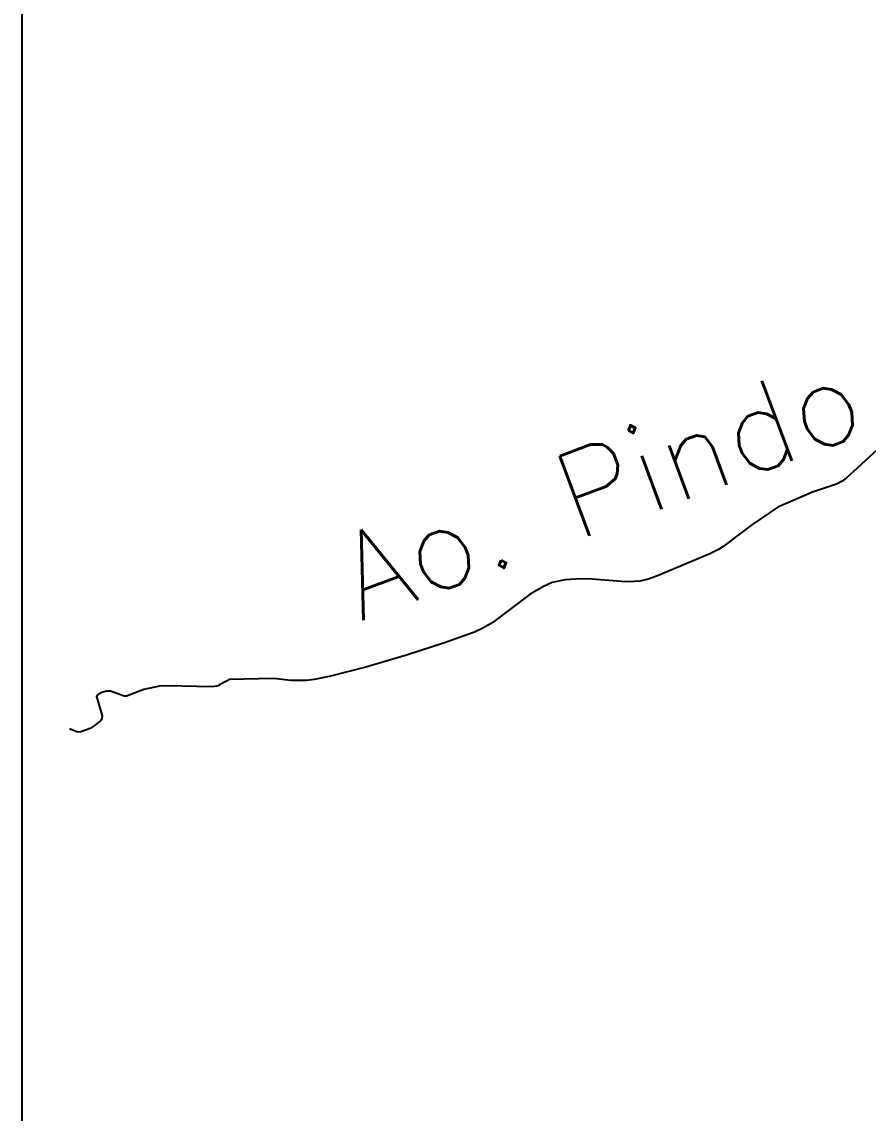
# Model space of a CAD drawing. Header units: inches. Extents: x 653559 to 669309, y 7245317 to 7256454.
# Drawn here: x 653559 to 654551, y 7251953 to 7253233 of the extents above; entities that cross this region are included whole.
import ezdxf
from ezdxf.enums import TextEntityAlignment as Align

# ---------------------------------------------------------------- set-up
doc = ezdxf.new("R2010")
doc.units = ezdxf.units.IN
doc.header["$MEASUREMENT"] = 0
for name, color, linetype in [('Cauce', 5, 'Continuous'), ('Recuadro A3', 7, 'Continuous'), ('TXT_HDR', 160, 'Continuous')]:
    doc.layers.add(name, color=color, linetype=linetype)
doc.styles.add('ROMANS', font='romans.shx', dxfattribs={"height": 150})

msp = doc.modelspace()

# ---------------------------------------------------------------- linework, layer by layer
at = {"layer": 'Cauce', "color": 160}
msp.add_polyline3d([(654576.9, 7252744.4, 0), (654534, 7252704.8, 0), (654525.5, 7252697.4, 0), (654520.8, 7252694, 0), (654514.1, 7252690.4, 0), (654486.1, 7252681.3, 0), (654445.5, 7252663.4, 0), (654414.9, 7252642.8, 0), (654381.4, 7252617.4, 0), (654375.9, 7252613.9, 0), (654365.9, 7252608.8, 0), (654304.4, 7252583.1, 0), (654292.4, 7252578.9, 0), (654283.9, 7252576.9, 0), (654271.1, 7252576.1, 0), (654262.4, 7252576.3, 0), (654227.7, 7252579.2, 0), (654215.1, 7252579.6, 0), (654196.4, 7252578.3, 0), (654181.1, 7252575.1, 0), (654170.8, 7252570.7, 0), (654155, 7252561.6, 0), (654110.8, 7252527.9, 0), (654100.6, 7252521.9, 0), (654089.9, 7252517.1, 0), (654054.6, 7252504.3, 0), (654010.3, 7252489.9, 0), (653962.4, 7252475.9, 0), (653919.5, 7252465, 0), (653902.2, 7252461.4, 0), (653893.1, 7252460.3, 0), (653874.4, 7252460.5, 0), (653854.7, 7252462.6, 0), (653802.1, 7252461.6, 0), (653801.6, 7252460.8, 0), (653791.6, 7252455.6, 0), (653790.6, 7252454.4, 0), (653788, 7252453.6, 0), (653782.2, 7252453.1, 0), (653729.2, 7252454, 0), (653720.7, 7252453.6, 0), (653702.2, 7252449.9, 0), (653682.2, 7252442, 0), (653679.3, 7252442, 0), (653663.1, 7252447.9, 0), (653658.4, 7252448, 0), (653655.3, 7252447.2, 0), (653651.8, 7252445.9, 0), (653648.9, 7252444, 0), (653646.7, 7252441.4, 0), (653653.4, 7252418.8, 0), (653653.2, 7252415.9, 0), (653651.5, 7252413.2, 0), (653645.7, 7252408.4, 0), (653639.4, 7252404.2, 0), (653628.6, 7252400.2, 0), (653624.7, 7252399.9, 0), (653615.2, 7252403.7, 0), (653615.2, 7252403.7, 0)], dxfattribs=at)
at = {"layer": 'Recuadro A3', "linetype": 'Continuous'}
msp.add_lwpolyline([(653559.3, 7245316.5), (669309.3, 7245316.5), (669309.3, 7256454), (653559.3, 7256454)], close=True, dxfattribs=at)

# ---------------------------------------------------------------- texts
at = {"layer": 'TXT_HDR', "transparency": 33554613, "style": 'ROMANS'}
msp.add_text('Ao. Pindo', height=100, rotation=20.4221, dxfattribs=at).set_placement((654236.7, 7252690.1), align=Align.MIDDLE)

doc.saveas('drawing.dxf')
